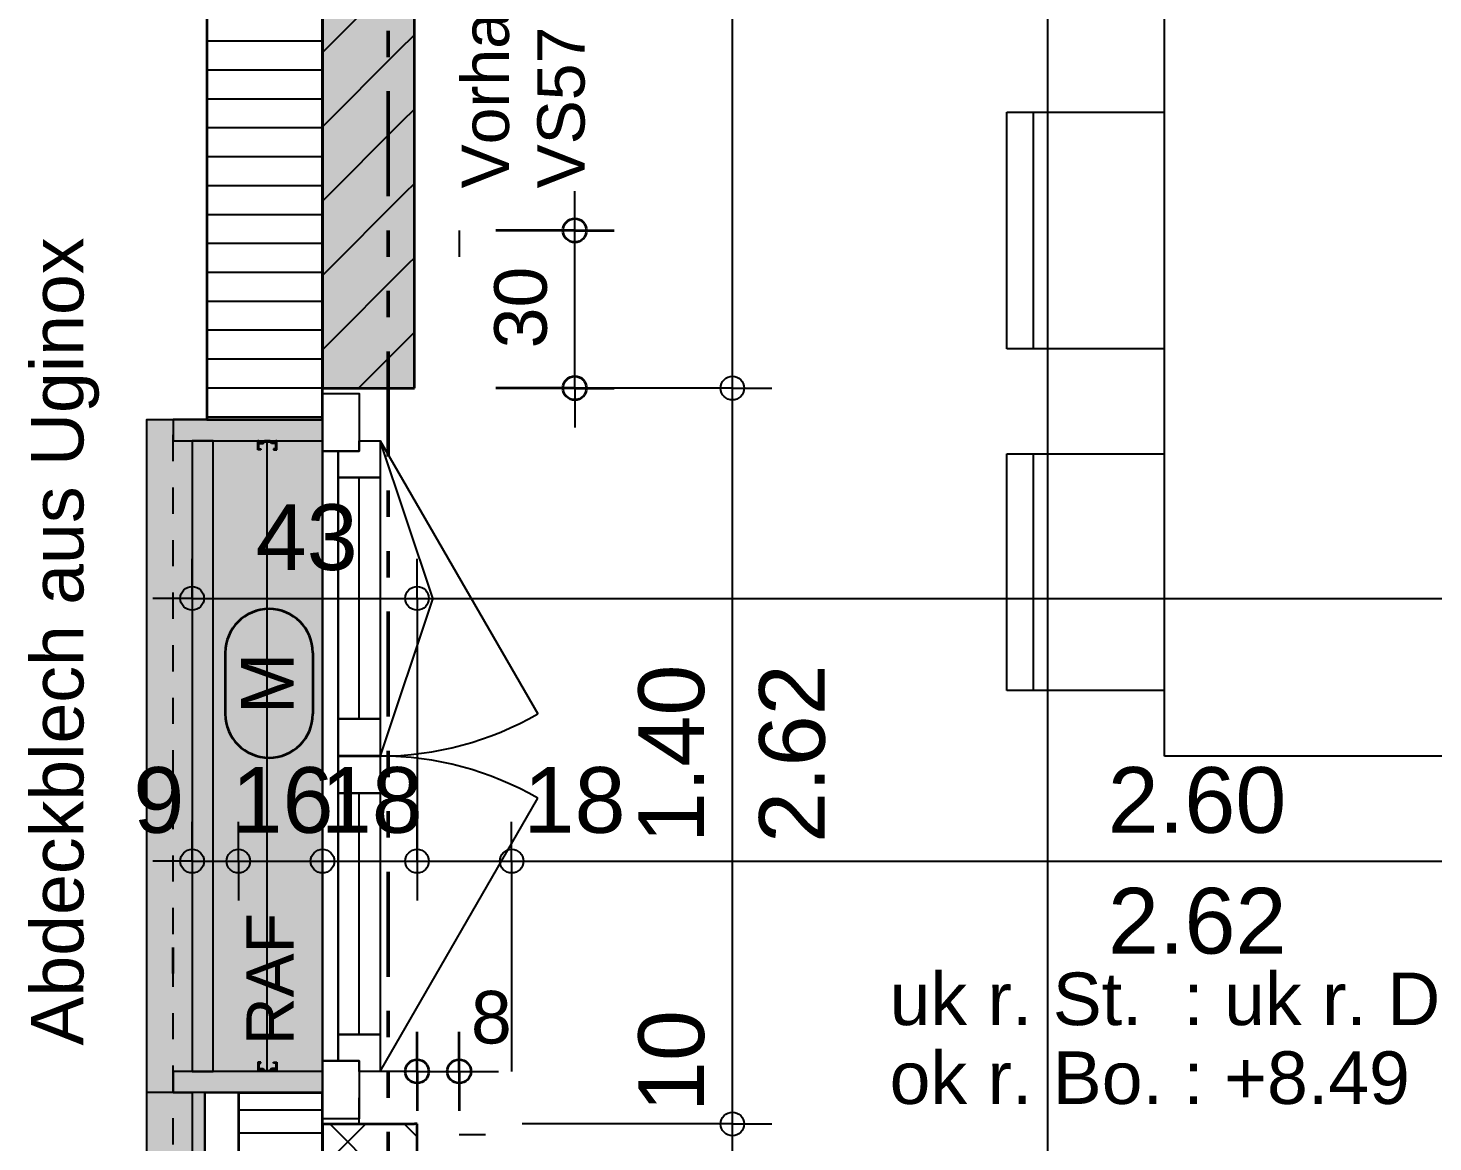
# Model space of a CAD drawing. Header units: centimetres. Extents: x 0.3 to 84.3, y 0.3 to 59.7.
# Drawn here: x 30.54 to 35.89, y 16.61 to 20.84 of the extents above; entities that cross this region are included whole.
import ezdxf

# ---------------------------------------------------------------- set-up
doc = ezdxf.new("R2010")
doc.units = ezdxf.units.CM
for name, pattern in [('AUSGEZOGEN', [0]), ('LINIE_17', [0.05, 0, -0.05]), ('LINIE_23', [0.79, 0.4, -0.13, 0, -0.13, 0, -0.13]), ('PHANTOM', [63.5, 31.75, -6.35, 6.35, -6.35, 6.35, -6.35]), ('PUNKT', [6.35, 0, -6.35]), ('RAND', [44.45, 12.7, -6.35, 12.7, -6.35, 0, -6.35]), ('VERDECKT', [9.525, 6.35, -3.175])]:
    doc.linetypes.add(name, pattern=pattern)
for name, color, linetype, lineweight in [('Allgemein', 7, 'AUSGEZOGEN', 35), ('Bauachsen grob', 7, 'RAND', 25), ('Daemmung', 7, 'AUSGEZOGEN', 35), ('Fenster', 7, 'AUSGEZOGEN', 35), ('Fuellflaeche tragende Wände MW', 7, 'AUSGEZOGEN', 25), ('Holz Fassadenverkleidung', 7, 'AUSGEZOGEN', 35), ('Holzgelaender', 7, 'AUSGEZOGEN', 50), ('Konstruktion oben', 7, 'VERDECKT', 25), ('Oeffnungsrichtung Fenster', 7, 'AUSGEZOGEN', 25), ('Rolladen', 7, 'AUSGEZOGEN', 25), ('Spengler', 7, 'AUSGEZOGEN', 35), ('Text Koten', 7, 'AUSGEZOGEN', 50), ('Text Werkplan Ausfuehrung', 7, 'AUSGEZOGEN', 50), ('Unterkonstruktion', 7, 'AUSGEZOGEN', 35), ('Vorhangbrett', 7, 'AUSGEZOGEN', 25), ('Wand Mauerwerk tragend', 7, 'AUSGEZOGEN', 35), ('Werkplan- Ausfuehrungsmasse', 7, 'AUSGEZOGEN', 25)]:
    doc.layers.add(name, color=color, linetype=linetype, lineweight=lineweight)
doc.layers.add('Elektro Text', color=7, linetype='AUSGEZOGEN', lineweight=35, true_color=0x656565)
doc.layers.add('Moebel', color=7, linetype='AUSGEZOGEN', lineweight=25, true_color=0xababab)
doc.styles.add('ARIAL', font='ARIAL.TTF')

msp = doc.modelspace()

# ---------------------------------------------------------------- hatches: boundary and pattern name
at = {"layer": 'Allgemein', "linetype": 'AUSGEZOGEN', "lineweight": 25}
for points in [[(31.268, 19.274), (31.66, 19.274), (31.66, 19.354), (31.22, 19.354), (31.212, 19.354), (31.164, 19.354), (31.092, 19.354), (31.092, 19.274), (31.164, 19.274), (31.212, 19.274), (31.252, 19.274)], [(31.34, 16.794), (31.66, 16.794), (31.66, 16.874), (31.34, 16.874), (31.26, 16.874), (31.212, 16.874), (31.164, 16.874), (31.092, 16.874), (31.092, 16.794), (31.164, 16.794), (31.212, 16.794), (31.26, 16.794)], [(31.212, 15.666), (31.212, 16.794), (31.164, 16.794), (31.164, 15.666)]]:
    msp.add_hatch(color=32, dxfattribs=at).paths.add_polyline_path(points)
at = {"layer": 'Fuellflaeche tragende Wände MW', "linetype": 'AUSGEZOGEN', "lineweight": 25}
msp.add_hatch(color=254, dxfattribs=at).paths.add_polyline_path([(32.01, 24.489), (31.66, 24.489), (31.66, 19.474), (32.01, 19.474)])
at = {"layer": 'Holzgelaender', "linetype": 'AUSGEZOGEN', "lineweight": 25, "true_color": 0xf1f1f1}
msp.add_hatch(color=7, dxfattribs=at).paths.add_polyline_path([(31.244, 19.274), (31.244, 16.874), (31.164, 16.874), (31.164, 19.274)], flags=16)
at = {"layer": 'Spengler', "linetype": 'AUSGEZOGEN', "lineweight": 25, "true_color": 0xfafafa}
for points in [[(30.992, 16.794), (31.092, 16.794), (31.092, 16.874), (31.66, 16.874), (31.66, 19.274), (31.092, 19.274), (31.092, 19.354), (30.992, 19.354)], [(30.992, 15.618), (31.164, 15.618), (31.164, 16.794), (30.992, 16.794)]]:
    msp.add_hatch(color=7, dxfattribs=at).paths.add_polyline_path(points)

# ---------------------------------------------------------------- linework, layer by layer
at = {"layer": 'Allgemein', "color": 7, "linetype": 'AUSGEZOGEN', "lineweight": 25}
for p, q in [((31.164, 19.354), (31.092, 19.354)), ((31.092, 19.354), (31.092, 19.274)), ((31.212, 19.354), (31.164, 19.354)), ((31.22, 19.354), (31.212, 19.354)), ((31.66, 19.354), (31.22, 19.354)), ((31.66, 19.274), (31.66, 19.354)), ((31.092, 19.274), (31.164, 19.274)), ((31.164, 19.274), (31.212, 19.274)), ((31.212, 19.274), (31.252, 19.274)), ((31.252, 19.274), (31.268, 19.274)), ((31.268, 19.274), (31.66, 19.274)), ((31.164, 16.874), (31.092, 16.874)), ((31.092, 16.874), (31.092, 16.794)), ((31.212, 16.874), (31.164, 16.874)), ((31.26, 16.874), (31.212, 16.874)), ((31.34, 16.874), (31.26, 16.874)), ((31.66, 16.874), (31.34, 16.874)), ((31.66, 16.794), (31.66, 16.874)), ((31.092, 16.794), (31.164, 16.794)), ((31.164, 16.794), (31.164, 15.666)), ((31.212, 16.794), (31.26, 16.794)), ((31.212, 15.714), (31.212, 16.794)), ((31.26, 16.794), (31.34, 16.794)), ((31.34, 16.794), (31.66, 16.794))]:
    msp.add_line(p, q, dxfattribs=at)
at = {"layer": 'Bauachsen grob', "color": 32, "linetype": 'LINIE_23', "lineweight": 50, "true_color": 0xc36e14}
msp.add_line((31.91, 1.394), (31.91, 57.974), dxfattribs=at)
at = {"layer": 'Daemmung', "color": 7, "linetype": 'AUSGEZOGEN', "lineweight": 35}
for p, q in [((31.22, 24.689), (31.22, 19.474)), ((31.66, 19.474), (31.66, 24.489)), ((31.22, 19.474), (31.22, 19.354)), ((31.66, 19.354), (31.66, 19.474)), ((31.22, 19.354), (31.66, 19.354)), ((31.34, 16.794), (31.66, 16.794)), ((31.34, 16.794), (31.34, 16.114)), ((31.66, 16.674), (31.66, 16.794)), ((31.66, 16.474), (31.66, 16.674))]:
    msp.add_line(p, q, dxfattribs=at)
at = {"layer": 'Daemmung', "color": 7, "linetype": 'AUSGEZOGEN', "lineweight": 25}
for points in [[(31.66, 20.794), (31.66, 20.794), (31.66, 20.794), (31.66, 20.794), (31.22, 20.794)], [(31.66, 20.684), (31.66, 20.684), (31.66, 20.684), (31.66, 20.684), (31.22, 20.684)], [(31.66, 20.574), (31.66, 20.574), (31.66, 20.574), (31.66, 20.574), (31.22, 20.574)], [(31.66, 20.464), (31.66, 20.464), (31.66, 20.464), (31.66, 20.464), (31.22, 20.464)], [(31.66, 20.464), (31.66, 20.464), (31.66, 20.464), (31.66, 20.464), (31.22, 20.464)], [(31.66, 20.354), (31.66, 20.354), (31.66, 20.354), (31.66, 20.354), (31.22, 20.354)], [(31.66, 20.244), (31.66, 20.244), (31.66, 20.244), (31.66, 20.244), (31.22, 20.244)], [(31.66, 20.134), (31.66, 20.134), (31.66, 20.134), (31.66, 20.134), (31.22, 20.134)], [(31.66, 20.024), (31.66, 20.024), (31.66, 20.024), (31.66, 20.024), (31.22, 20.024)], [(31.66, 20.024), (31.66, 20.024), (31.66, 20.024), (31.66, 20.024), (31.22, 20.024)], [(31.66, 19.914), (31.66, 19.914), (31.66, 19.914), (31.66, 19.914), (31.22, 19.914)], [(31.66, 19.804), (31.66, 19.804), (31.66, 19.804), (31.66, 19.804), (31.22, 19.804)], [(31.66, 19.694), (31.66, 19.694), (31.66, 19.694), (31.66, 19.694), (31.22, 19.694)], [(31.66, 19.584), (31.66, 19.584), (31.66, 19.584), (31.66, 19.584), (31.22, 19.584)], [(31.66, 19.584), (31.66, 19.584), (31.66, 19.584), (31.66, 19.584), (31.22, 19.584)], [(31.66, 19.474), (31.66, 19.474), (31.66, 19.474), (31.66, 19.474), (31.22, 19.474)], [(31.66, 19.364), (31.66, 19.364), (31.66, 19.364), (31.66, 19.364), (31.22, 19.364)], [(31.66, 16.7265), (31.66, 16.7265), (31.34, 16.7265)], [(31.66, 16.639), (31.66, 16.639), (31.34, 16.639)]]:
    msp.add_lwpolyline(points, dxfattribs=at)
at = {"layer": 'Elektro Text', "color": 40, "linetype": 'AUSGEZOGEN', "lineweight": 35}
for p, q in [((31.29, 18.4669), (31.29, 18.2341)), ((31.6233, 18.4669), (31.6233, 18.2341))]:
    msp.add_line(p, q, dxfattribs=at)
for centre, start, end in [((31.4567, 18.4669), 0, 180), ((31.4567, 18.2341), 180, 0)]:
    msp.add_arc(centre, 0.1667, start, end, dxfattribs=at)
at = {"layer": 'Fenster', "color": 7, "linetype": 'AUSGEZOGEN', "lineweight": 25}
for p, q in [((31.8, 18.215), (31.8, 19.134)), ((31.8, 17.014), (31.8, 17.933))]:
    msp.add_line(p, q, dxfattribs=at)
for points in [[(31.66, 19.234), (31.66, 19.454), (31.8, 19.454), (31.8, 19.234), (31.66, 19.234)], [(31.66, 16.794), (30.992, 16.794), (30.992, 19.354), (31.66, 19.354), (31.66, 16.794)], [(31.72, 19.134), (31.72, 19.234), (31.8, 19.234), (31.8, 19.274), (31.88, 19.274), (31.88, 19.134), (31.72, 19.134)], [(31.72, 19.234), (31.72, 18.075), (31.8, 18.075), (31.8, 18.073), (31.72, 18.073), (31.72, 16.914), (31.66, 16.914), (31.66, 19.234), (31.72, 19.234)], [(31.72, 18.215), (31.72, 19.134), (31.88, 19.134), (31.88, 18.215), (31.72, 18.215)], [(31.8, 18.075), (31.72, 18.075), (31.72, 18.215), (31.88, 18.215), (31.88, 18.075), (31.8, 18.075)], [(31.72, 17.933), (31.72, 18.073), (31.8, 18.073), (31.88, 18.073), (31.88, 17.933), (31.72, 17.933)], [(31.72, 17.014), (31.72, 17.933), (31.88, 17.933), (31.88, 17.014), (31.72, 17.014)], [(31.8, 16.874), (31.8, 16.914), (31.72, 16.914), (31.72, 17.014), (31.88, 17.014), (31.88, 16.874), (31.8, 16.874)], [(31.66, 16.694), (31.66, 16.914), (31.8, 16.914), (31.8, 16.694), (31.66, 16.694)]]:
    msp.add_lwpolyline(points, dxfattribs=at)
at = {"layer": 'Holz Fassadenverkleidung', "color": 7, "linetype": 'LINIE_17', "lineweight": 25}
msp.add_line((31.092, 10.796), (31.092, 19.354), dxfattribs=at)
at = {"layer": 'Holzgelaender', "color": 7, "linetype": 'AUSGEZOGEN', "lineweight": 25}
for p, q in [((31.164, 19.274), (31.164, 16.874)), ((31.244, 19.274), (31.164, 19.274)), ((31.244, 16.874), (31.244, 19.274)), ((31.164, 16.874), (31.244, 16.874))]:
    msp.add_line(p, q, dxfattribs=at)
at = {"layer": 'Konstruktion oben', "color": 7, "linetype": 'PUNKT', "lineweight": 35}
msp.add_line((31.092, 10.796), (31.092, 19.354), dxfattribs=at)
at = {"layer": 'Moebel', "color": 253, "linetype": 'AUSGEZOGEN', "lineweight": 25, "true_color": 0xababab}
for p, q in [((34.865, 18.074), (34.865, 22.074)), ((34.265, 20.524), (34.865, 20.524)), ((34.265, 19.624), (34.265, 20.524)), ((34.365, 20.524), (34.365, 19.624)), ((34.865, 19.624), (34.265, 19.624)), ((34.265, 19.224), (34.865, 19.224)), ((34.265, 18.324), (34.265, 19.224)), ((34.365, 19.224), (34.365, 18.324)), ((34.865, 18.324), (34.265, 18.324)), ((36.465, 18.074), (34.865, 18.074))]:
    msp.add_line(p, q, dxfattribs=at)
at = {"layer": 'Oeffnungsrichtung Fenster', "color": 7, "linetype": 'AUSGEZOGEN', "lineweight": 25}
for p, q in [((31.88, 19.274), (32.48, 18.2348)), ((32.08, 18.6745), (31.88, 19.274)), ((32.08, 18.6745), (31.88, 18.075)), ((31.88, 16.874), (32.48, 17.9132))]:
    msp.add_line(p, q, dxfattribs=at)
for centre, start, end in [((31.88, 19.274), 270, 300), ((31.88, 16.874), 60, 90)]:
    msp.add_arc(centre, 1.2, start, end, dxfattribs=at)
at = {"layer": 'Rolladen', "color": 7, "linetype": 'AUSGEZOGEN', "lineweight": 25}
for p, q in [((31.418, 19.273), (31.414, 19.273)), ((31.414, 19.239), (31.414, 19.273)), ((31.418, 19.267), (31.418, 19.273)), ((31.418, 19.267), (31.432, 19.267)), ((31.418, 19.263), (31.4337, 19.263)), ((31.418, 19.243), (31.418, 19.263)), ((31.432, 19.267), (31.439, 19.274)), ((31.4337, 19.263), (31.4407, 19.27)), ((31.461, 19.274), (31.439, 19.274)), ((31.4407, 19.27), (31.4593, 19.27)), ((31.455, 19.274), (31.445, 19.274)), ((31.456, 19.274), (31.455, 19.274)), ((31.4663, 19.263), (31.4593, 19.27)), ((31.468, 19.267), (31.461, 19.274)), ((31.482, 19.263), (31.4663, 19.263)), ((31.482, 19.267), (31.468, 19.267)), ((31.482, 19.267), (31.482, 19.273)), ((31.486, 19.273), (31.482, 19.273)), ((31.482, 19.243), (31.482, 19.263)), ((31.486, 19.239), (31.486, 19.273)), ((31.426, 19.239), (31.414, 19.239)), ((31.418, 19.243), (31.426, 19.243)), ((31.426, 19.243), (31.426, 19.239)), ((31.474, 19.243), (31.474, 19.239)), ((31.482, 19.243), (31.474, 19.243)), ((31.474, 19.239), (31.486, 19.239)), ((31.426, 16.909), (31.414, 16.909)), ((31.414, 16.909), (31.414, 16.875)), ((31.418, 16.905), (31.418, 16.885)), ((31.418, 16.905), (31.426, 16.905)), ((31.426, 16.905), (31.426, 16.909)), ((31.474, 16.909), (31.486, 16.909)), ((31.474, 16.905), (31.474, 16.909)), ((31.482, 16.905), (31.474, 16.905)), ((31.482, 16.905), (31.482, 16.885)), ((31.486, 16.909), (31.486, 16.875)), ((31.418, 16.875), (31.414, 16.875)), ((31.418, 16.885), (31.4337, 16.885)), ((31.418, 16.881), (31.418, 16.875)), ((31.418, 16.881), (31.432, 16.881)), ((31.432, 16.881), (31.439, 16.874)), ((31.4337, 16.885), (31.4407, 16.878)), ((31.461, 16.874), (31.439, 16.874)), ((31.4407, 16.878), (31.4593, 16.878)), ((31.455, 16.874), (31.445, 16.874)), ((31.456, 16.874), (31.455, 16.874)), ((31.4663, 16.885), (31.4593, 16.878)), ((31.468, 16.881), (31.461, 16.874)), ((31.482, 16.885), (31.4663, 16.885)), ((31.482, 16.881), (31.468, 16.881)), ((31.482, 16.881), (31.482, 16.875)), ((31.486, 16.875), (31.482, 16.875))]:
    msp.add_line(p, q, dxfattribs=at)
at = {"layer": 'Rolladen', "color": 7, "linetype": 'PHANTOM', "lineweight": 25}
msp.add_line((31.45, 16.874), (31.45, 19.274), dxfattribs=at)
at = {"layer": 'Spengler', "color": 7, "linetype": 'AUSGEZOGEN', "lineweight": 25}
msp.add_line((30.992, 15.618), (30.992, 16.794), dxfattribs=at)
at = {"layer": 'Unterkonstruktion', "color": 7, "linetype": 'AUSGEZOGEN', "lineweight": 25}
for p, q in [((31.212, 16.794), (31.26, 16.794)), ((31.212, 16.794), (31.212, 15.714)), ((31.26, 16.794), (31.34, 16.794)), ((31.34, 16.114), (31.34, 16.794))]:
    msp.add_line(p, q, dxfattribs=at)
at = {"layer": 'Vorhangbrett', "color": 191, "linetype": 'AUSGEZOGEN', "lineweight": 25, "true_color": 0xbe96ea}
for p, q in [((32.62, 20.074), (32.62, 20.224)), ((32.62, 19.474), (32.62, 20.074)), ((32.62, 19.474), (32.62, 19.324)), ((32.02, 16.874), (31.87, 16.874)), ((32.02, 16.874), (32.18, 16.874)), ((32.18, 16.874), (32.33, 16.874))]:
    msp.add_line(p, q, dxfattribs=at)
at = {"layer": 'Vorhangbrett', "color": 191, "linetype": 'PUNKT', "lineweight": 25, "true_color": 0xbe96ea}
for p, q in [((32.18, 20.074), (32.18, 16.634)), ((32.18, 16.634), (45.57, 16.634))]:
    msp.add_line(p, q, dxfattribs=at)
at = {"layer": 'Vorhangbrett', "color": 191, "linetype": 'AUSGEZOGEN', "lineweight": 35, "true_color": 0xbe96ea}
for p, q in [((32.62, 20.074), (32.32, 20.074)), ((32.62, 20.074), (32.47, 20.074)), ((32.62, 20.074), (32.77, 20.074)), ((32.62, 19.474), (32.47, 19.474)), ((32.62, 19.474), (32.77, 19.474)), ((32.02, 16.874), (32.02, 17.024)), ((32.18, 16.874), (32.18, 17.024)), ((32.02, 16.874), (32.02, 16.724)), ((32.18, 16.874), (32.18, 16.724))]:
    msp.add_line(p, q, dxfattribs=at)
msp.add_lwpolyline([(32.62, 19.474), (32.3486, 19.474), (32.3486, 19.474), (32.32, 19.474)], dxfattribs=at)
for centre in [(32.62, 20.074), (32.62, 19.474), (32.02, 16.874), (32.18, 16.874)]:
    msp.add_circle(centre, 0.045, dxfattribs=at)
at = {"layer": 'Wand Mauerwerk tragend', "color": 7, "linetype": 'AUSGEZOGEN', "lineweight": 35}
for p, q in [((31.66, 24.489), (31.66, 19.474)), ((32.01, 19.474), (32.01, 24.086)), ((31.66, 19.474), (32.01, 19.474)), ((31.66, 16.674), (31.8, 16.674)), ((31.66, 16.674), (31.66, 16.474)), ((31.8, 16.674), (32.01, 16.674)), ((32.02, 16.674), (32.01, 16.674)), ((32.02, 16.474), (32.02, 16.674))]:
    msp.add_line(p, q, dxfattribs=at)
at = {"layer": 'Wand Mauerwerk tragend', "color": 180, "linetype": 'PUNKT', "lineweight": 25}
for p, q in [((31.8, 19.474), (31.66, 19.474)), ((31.66, 19.474), (31.66, 19.354)), ((31.8, 16.674), (31.8, 19.474)), ((31.66, 19.354), (31.66, 19.274)), ((31.66, 19.274), (31.66, 16.874)), ((31.66, 16.874), (31.66, 16.794)), ((31.66, 16.794), (31.66, 16.674)), ((31.66, 16.674), (31.8, 16.674))]:
    msp.add_line(p, q, dxfattribs=at)
at = {"layer": 'Wand Mauerwerk tragend', "color": 7, "linetype": 'AUSGEZOGEN', "lineweight": 25}
for p, q in [((31.66, 16.509), (31.825, 16.674)), ((31.8884, 16.474), (31.6884, 16.674)), ((32.02, 16.6252), (31.9712, 16.674))]:
    msp.add_line(p, q, dxfattribs=at)
for points in [[(31.66, 20.7517), (31.9402, 21.0319), (31.9402, 21.0319), (32.01, 21.1017), (32.01, 21.1017)], [(31.66, 20.4688), (31.9524, 20.7612), (31.9524, 20.7612), (32.01, 20.8188), (32.01, 20.8188)], [(31.66, 20.186), (31.9645, 20.4905), (31.9645, 20.4905), (32.01, 20.536), (32.01, 20.536)], [(31.66, 19.9031), (31.9766, 20.2197), (31.9766, 20.2197), (32.01, 20.2531), (32.01, 20.2531)], [(31.66, 19.6203), (31.9887, 19.949), (31.9887, 19.949), (32.01, 19.9703), (32.01, 19.9703)], [(31.7965, 19.474), (32.0008, 19.6783), (32.0008, 19.6783), (32.01, 19.6875), (32.01, 19.6875)]]:
    msp.add_lwpolyline(points, dxfattribs=at)
at = {"layer": 'Werkplan- Ausfuehrungsmasse', "color": 7, "linetype": 'AUSGEZOGEN', "lineweight": 25}
for p, q in [((34.42, 16.474), (34.42, 29.534)), ((33.22, 19.474), (33.22, 24.489)), ((33.22, 19.474), (33.07, 19.474)), ((33.22, 19.474), (33.37, 19.474)), ((33.22, 16.674), (33.22, 19.474)), ((31.164, 18.674), (31.164, 18.824)), ((32.02, 18.674), (32.02, 18.824)), ((31.164, 18.674), (31.014, 18.674)), ((31.164, 18.674), (31.164, 18.524)), ((31.164, 18.674), (31.164, 18.674)), ((31.164, 18.674), (32.02, 18.674)), ((32.02, 18.674), (32.02, 18.524)), ((32.02, 18.674), (32.02, 17.674)), ((32.02, 18.674), (46.91, 18.674)), ((31.164, 17.674), (31.164, 17.824)), ((31.34, 17.674), (31.34, 17.824)), ((31.66, 17.674), (31.66, 17.824)), ((32.02, 17.674), (32.02, 17.824)), ((32.38, 17.674), (32.38, 17.824)), ((31.164, 17.674), (31.014, 17.674)), ((31.164, 17.674), (31.164, 17.524)), ((31.164, 17.674), (31.164, 17.674)), ((31.164, 17.674), (31.34, 17.674)), ((31.34, 17.674), (31.34, 17.524)), ((31.34, 17.674), (31.34, 17.674)), ((31.66, 17.674), (31.66, 17.524)), ((31.66, 17.674), (31.66, 17.674)), ((31.66, 17.674), (32.02, 17.674)), ((32.02, 17.674), (32.02, 17.524)), ((32.02, 17.674), (32.02, 17.674)), ((32.02, 17.674), (32.38, 17.674)), ((32.38, 17.674), (32.38, 17.524)), ((33.22, 16.674), (33.07, 16.674)), ((33.22, 16.674), (33.37, 16.674)), ((33.22, 16.474), (33.22, 16.674))]:
    msp.add_line(p, q, dxfattribs=at)
for points in [[(33.22, 19.474), (33.1513, 19.474), (33.1513, 19.474), (33.1503, 19.474), (33.1503, 19.474), (33.1499, 19.474), (33.1499, 19.474), (33.1493, 19.474), (33.1493, 19.474), (33.1486, 19.474), (33.1486, 19.474), (33.148, 19.474), (33.148, 19.474), (33.1479, 19.474), (33.1479, 19.474), (33.1474, 19.474), (33.1474, 19.474), (33.147, 19.474), (33.147, 19.474), (33.1467, 19.474), (33.1467, 19.474), (33.1463, 19.474), (33.1463, 19.474), (33.1462, 19.474), (33.1462, 19.474), (33.1425, 19.474), (33.1425, 19.474), (33.1425, 19.474), (33.1425, 19.474), (33.1425, 19.474), (33.1425, 19.474), (33.1425, 19.474), (33.1425, 19.474), (32.42, 19.474)], [(31.34, 17.674), (31.5214, 17.674), (31.5214, 17.674), (31.66, 17.674)], [(32.38, 17.674), (32.38, 17.6712), (32.38, 17.6712), (32.38, 17.5535), (32.38, 17.5535), (32.38, 16.874)], [(32.38, 17.674), (32.7961, 17.674), (32.7961, 17.674), (34.8963, 17.674), (34.8963, 17.674), (36.171, 17.674), (36.171, 17.674), (37.58, 17.674)], [(33.22, 16.674), (33.1575, 16.674), (33.1575, 16.674), (33.1554, 16.674), (33.1554, 16.674), (33.1487, 16.674), (33.1487, 16.674), (33.1479, 16.674), (33.1479, 16.674), (33.1476, 16.674), (33.1476, 16.674), (33.1472, 16.674), (33.1472, 16.674), (33.1468, 16.674), (33.1468, 16.674), (33.1464, 16.674), (33.1464, 16.674), (33.1462, 16.674), (33.1462, 16.674), (33.1459, 16.674), (33.1459, 16.674), (33.1457, 16.674), (33.1457, 16.674), (33.1454, 16.674), (33.1454, 16.674), (33.1451, 16.674), (33.1451, 16.674), (33.1451, 16.674), (33.1451, 16.674), (33.1425, 16.674), (33.1425, 16.674), (33.1425, 16.674), (33.1425, 16.674), (33.1425, 16.674), (33.1425, 16.674), (33.1425, 16.674), (33.1425, 16.674), (32.42, 16.674)]]:
    msp.add_lwpolyline(points, dxfattribs=at)
for centre in [(33.22, 19.474), (31.164, 18.674), (32.02, 18.674), (31.164, 17.674), (31.34, 17.674), (31.66, 17.674), (32.02, 17.674), (32.38, 17.674), (33.22, 16.674)]:
    msp.add_circle(centre, 0.045, dxfattribs=at)

# ---------------------------------------------------------------- texts
at = {"layer": 'Elektro Text', "color": 40, "linetype": 'AUSGEZOGEN', "lineweight": 35, "insert": (31.55, 18.2341), "char_height": 0.2, "width": 0.1, "attachment_point": 7, "rotation": 90, "style": 'ARIAL'}
msp.add_mtext('M', dxfattribs=at)
at = {"layer": 'Text Koten', "color": 7, "linetype": 'AUSGEZOGEN', "lineweight": 35, "char_height": 0.2, "width": 0.1, "attachment_point": 7, "style": 'ARIAL'}
for s, insert in [('uk\\~r.\\~St.\\~\\~:\\~uk\\~r.\\~De.', (33.8183, 17.0473)), ('ok\\~r.\\~Bo.\\~:\\~+8.49', (33.8183, 16.7473))]:
    msp.add_mtext(s, dxfattribs=dict(at, insert=insert))
at = {"layer": 'Text Werkplan Ausfuehrung', "color": 7, "linetype": 'AUSGEZOGEN', "lineweight": 35, "attachment_point": 7, "rotation": 90, "style": 'ARIAL'}
for s, insert, char_height, width in [('Abdeckblech\\~aus\\~Uginox', (30.8107, 16.9723), 0.2, 0.1), ('RAF', (31.5508, 16.974), 0.18, 0.09)]:
    msp.add_mtext(s, dxfattribs=dict(at, insert=insert, char_height=char_height, width=width))
at = {"layer": 'Vorhangbrett', "color": 191, "linetype": 'AUSGEZOGEN', "lineweight": 35, "true_color": 0xbe96ea, "attachment_point": 7, "rotation": 90, "style": 'ARIAL'}
for s, insert, char_height, width in [('VS57\\~im\\~Weissp.', (32.712, 20.234), 0.18, 0.09), ('Vorhangschiene', (32.424, 20.234), 0.18, 0.09), ('30', (32.5165, 19.6253), 0.2, 0.1)]:
    msp.add_mtext(s, dxfattribs=dict(at, insert=insert, char_height=char_height, width=width))
at = {"layer": 'Vorhangbrett', "color": 191, "linetype": 'AUSGEZOGEN', "lineweight": 35, "true_color": 0xbe96ea, "insert": (32.225, 16.9774), "char_height": 0.2, "width": 0.1, "attachment_point": 7, "style": 'ARIAL'}
msp.add_mtext('8', dxfattribs=at)
at = {"layer": 'Werkplan- Ausfuehrungsmasse', "color": 7, "linetype": 'AUSGEZOGEN', "lineweight": 50, "char_height": 0.25, "width": 0.125, "attachment_point": 7, "style": 'ARIAL'}
for s, insert in [('43', (31.4057, 18.7784)), ('9', (30.9401, 17.7783)), ('16', (31.3138, 17.7783)), ('18', (31.6534, 17.7783)), ('18', (32.425, 17.7783)), ('2.60', (34.6485, 17.7783)), ('2.62', (34.6493, 17.3187))]:
    msp.add_mtext(s, dxfattribs=dict(at, insert=insert))
at = {"layer": 'Werkplan- Ausfuehrungsmasse', "color": 7, "linetype": 'AUSGEZOGEN', "lineweight": 50, "char_height": 0.25, "width": 0.125, "attachment_point": 7, "rotation": 90, "style": 'ARIAL'}
for s, insert in [('1.40', (33.1157, 17.7425)), ('2.62', (33.5753, 17.7433)), ('10', (33.1157, 16.719))]:
    msp.add_mtext(s, dxfattribs=dict(at, insert=insert))

doc.saveas('drawing.dxf')
